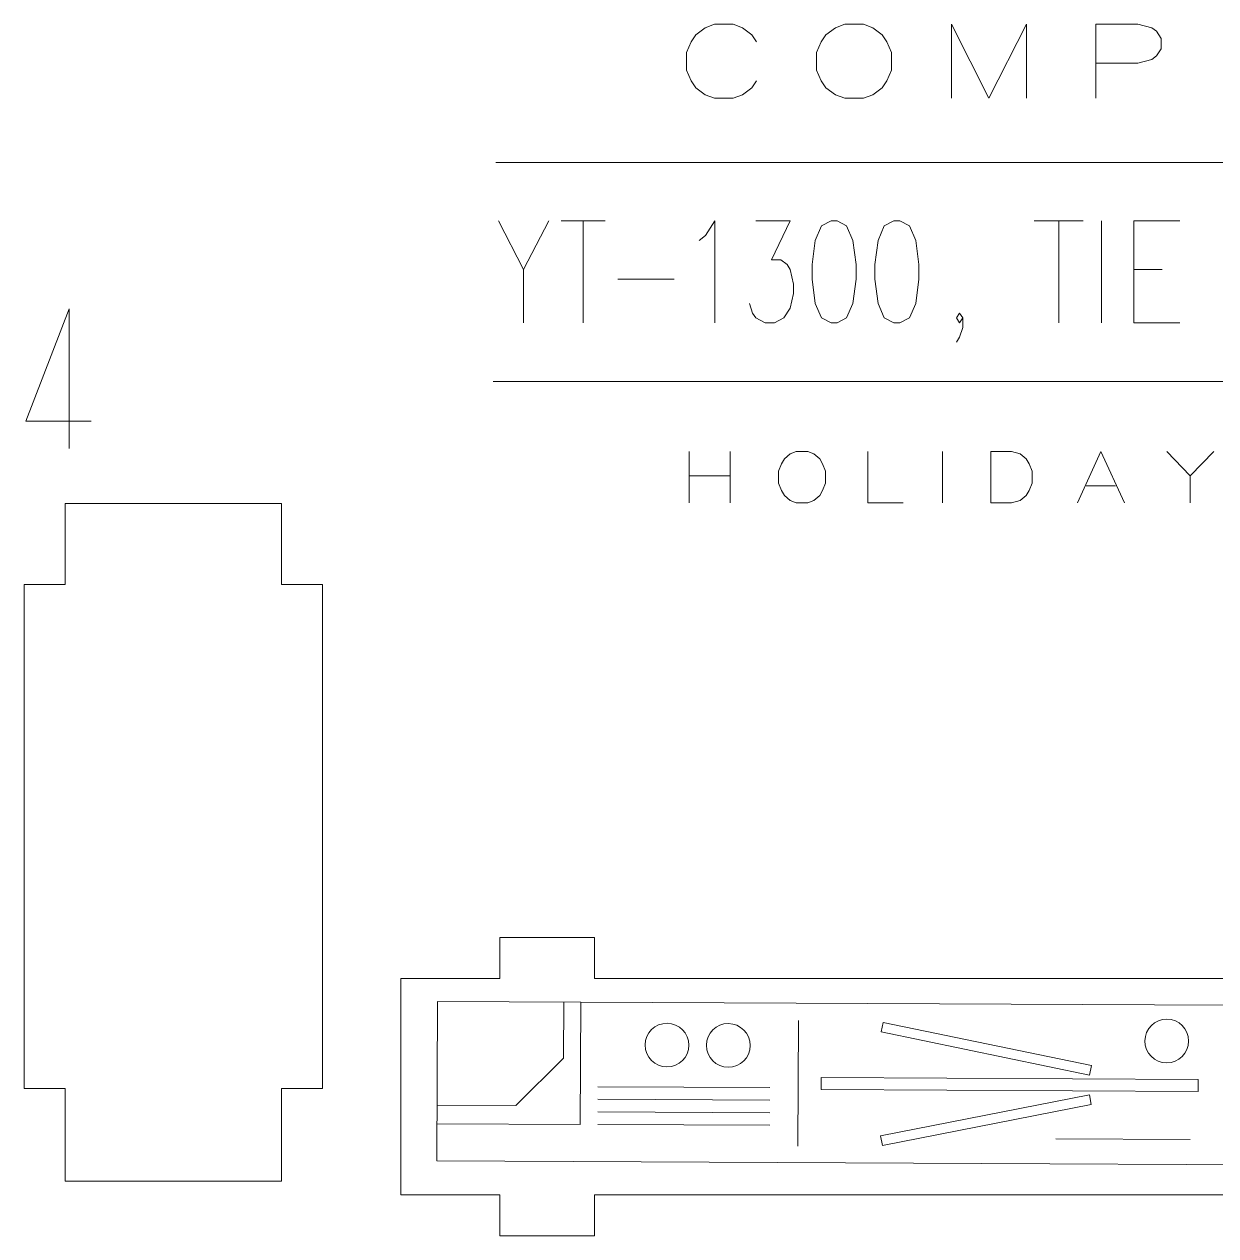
# Model space of a CAD drawing. Header units: inches. Extents: x -7 to 6.8, y -5.2 to 5.1.
# Drawn here: x -6.763 to -2.979, y -5.232 to -1.383 of the extents above; entities that cross this region are included whole.
import ezdxf

# ---------------------------------------------------------------- set-up
doc = ezdxf.new("R2010")
doc.units = ezdxf.units.IN
doc.header["$MEASUREMENT"] = 0
doc.layers.add('Layer 1', color=7, linetype='Continuous')

msp = doc.modelspace()

# ---------------------------------------------------------------- linework, layer by layer
at = {"layer": 'Layer 1', "color": 1, "lineweight": 9}
for points, knots in [([(-4.4373, -1.4392), (-4.4373, -1.4392), (-4.4521, -1.4168), (-4.4521, -1.4168), (-4.4521, -1.4168), (-4.4521, -1.4168), (-4.4819, -1.3945), (-4.4819, -1.3945), (-4.4819, -1.3945), (-4.4819, -1.3945), (-4.5114, -1.3831), (-4.5114, -1.3831), (-4.5114, -1.3831), (-4.5114, -1.3831), (-4.5711, -1.3831), (-4.5711, -1.3831), (-4.5711, -1.3831), (-4.5711, -1.3831), (-4.6006, -1.3945), (-4.6006, -1.3945), (-4.6006, -1.3945), (-4.6006, -1.3945), (-4.6304, -1.4168), (-4.6304, -1.4168), (-4.6304, -1.4168), (-4.6304, -1.4168), (-4.6452, -1.4392), (-4.6452, -1.4392), (-4.6452, -1.4392), (-4.6452, -1.4392), (-4.6603, -1.4728), (-4.6603, -1.4728), (-4.6603, -1.4728), (-4.6603, -1.4728), (-4.6603, -1.5289), (-4.6603, -1.5289), (-4.6603, -1.5289), (-4.6603, -1.5289), (-4.6452, -1.5625), (-4.6452, -1.5625), (-4.6452, -1.5625), (-4.6452, -1.5625), (-4.6304, -1.5848), (-4.6304, -1.5848), (-4.6304, -1.5848), (-4.6304, -1.5848), (-4.6006, -1.6072), (-4.6006, -1.6072), (-4.6006, -1.6072), (-4.6006, -1.6072), (-4.5711, -1.6184), (-4.5711, -1.6184), (-4.5711, -1.6184), (-4.5711, -1.6184), (-4.5114, -1.6184), (-4.5114, -1.6184), (-4.5114, -1.6184), (-4.5114, -1.6184), (-4.4819, -1.6072), (-4.4819, -1.6072), (-4.4819, -1.6072), (-4.4819, -1.6072), (-4.4521, -1.5848), (-4.4521, -1.5848), (-4.4521, -1.5848), (-4.4521, -1.5848), (-4.4373, -1.5625), (-4.4373, -1.5625)], [0, 0, 0, 0, 0.055556, 0.055556, 0.055556, 0.055556, 0.111111, 0.111111, 0.111111, 0.111111, 0.166667, 0.166667, 0.166667, 0.166667, 0.222222, 0.222222, 0.222222, 0.222222, 0.277778, 0.277778, 0.277778, 0.277778, 0.333333, 0.333333, 0.333333, 0.333333, 0.388889, 0.388889, 0.388889, 0.388889, 0.444444, 0.444444, 0.444444, 0.444444, 0.5, 0.5, 0.5, 0.5, 0.555556, 0.555556, 0.555556, 0.555556, 0.611111, 0.611111, 0.611111, 0.611111, 0.666667, 0.666667, 0.666667, 0.666667, 0.722222, 0.722222, 0.722222, 0.722222, 0.777778, 0.777778, 0.777778, 0.777778, 0.833333, 0.833333, 0.833333, 0.833333, 0.888889, 0.888889, 0.888889, 0.888889, 1, 1, 1, 1]), ([(-4.1576, -1.3831), (-4.1576, -1.3831), (-4.1872, -1.3945), (-4.1872, -1.3945), (-4.1872, -1.3945), (-4.1872, -1.3945), (-4.217, -1.4168), (-4.217, -1.4168), (-4.217, -1.4168), (-4.217, -1.4168), (-4.2318, -1.4392), (-4.2318, -1.4392), (-4.2318, -1.4392), (-4.2318, -1.4392), (-4.2468, -1.4728), (-4.2468, -1.4728), (-4.2468, -1.4728), (-4.2468, -1.4728), (-4.2468, -1.5289), (-4.2468, -1.5289), (-4.2468, -1.5289), (-4.2468, -1.5289), (-4.2318, -1.5625), (-4.2318, -1.5625), (-4.2318, -1.5625), (-4.2318, -1.5625), (-4.217, -1.5848), (-4.217, -1.5848), (-4.217, -1.5848), (-4.217, -1.5848), (-4.1872, -1.6072), (-4.1872, -1.6072), (-4.1872, -1.6072), (-4.1872, -1.6072), (-4.1576, -1.6184), (-4.1576, -1.6184), (-4.1576, -1.6184), (-4.1576, -1.6184), (-4.098, -1.6184), (-4.098, -1.6184), (-4.098, -1.6184), (-4.098, -1.6184), (-4.0684, -1.6072), (-4.0684, -1.6072), (-4.0684, -1.6072), (-4.0684, -1.6072), (-4.0386, -1.5848), (-4.0386, -1.5848), (-4.0386, -1.5848), (-4.0386, -1.5848), (-4.0239, -1.5625), (-4.0239, -1.5625), (-4.0239, -1.5625), (-4.0239, -1.5625), (-4.0088, -1.5289), (-4.0088, -1.5289), (-4.0088, -1.5289), (-4.0088, -1.5289), (-4.0088, -1.4728), (-4.0088, -1.4728), (-4.0088, -1.4728), (-4.0088, -1.4728), (-4.0239, -1.4392), (-4.0239, -1.4392), (-4.0239, -1.4392), (-4.0239, -1.4392), (-4.0386, -1.4168), (-4.0386, -1.4168), (-4.0386, -1.4168), (-4.0386, -1.4168), (-4.0684, -1.3945), (-4.0684, -1.3945), (-4.0684, -1.3945), (-4.0684, -1.3945), (-4.098, -1.3831), (-4.098, -1.3831), (-4.098, -1.3831), (-4.098, -1.3831), (-4.1576, -1.3831), (-4.1576, -1.3831)], [0, 0, 0, 0, 0.047619, 0.047619, 0.047619, 0.047619, 0.095238, 0.095238, 0.095238, 0.095238, 0.142857, 0.142857, 0.142857, 0.142857, 0.190476, 0.190476, 0.190476, 0.190476, 0.238095, 0.238095, 0.238095, 0.238095, 0.285714, 0.285714, 0.285714, 0.285714, 0.333333, 0.333333, 0.333333, 0.333333, 0.380952, 0.380952, 0.380952, 0.380952, 0.428571, 0.428571, 0.428571, 0.428571, 0.47619, 0.47619, 0.47619, 0.47619, 0.52381, 0.52381, 0.52381, 0.52381, 0.571429, 0.571429, 0.571429, 0.571429, 0.619048, 0.619048, 0.619048, 0.619048, 0.666667, 0.666667, 0.666667, 0.666667, 0.714286, 0.714286, 0.714286, 0.714286, 0.761905, 0.761905, 0.761905, 0.761905, 0.809524, 0.809524, 0.809524, 0.809524, 0.857143, 0.857143, 0.857143, 0.857143, 0.904762, 0.904762, 0.904762, 0.904762, 1, 1, 1, 1]), ([(-3.8183, -1.6184), (-3.8183, -1.6184), (-3.8183, -1.3831), (-3.8183, -1.3831), (-3.8183, -1.3831), (-3.8183, -1.3831), (-3.6996, -1.6184), (-3.6996, -1.6184), (-3.6996, -1.6184), (-3.6996, -1.6184), (-3.5806, -1.3831), (-3.5806, -1.3831), (-3.5806, -1.3831), (-3.5806, -1.3831), (-3.5806, -1.6184), (-3.5806, -1.6184)], [0, 0, 0, 0, 0.2, 0.2, 0.2, 0.2, 0.4, 0.4, 0.4, 0.4, 0.6, 0.6, 0.6, 0.6, 1, 1, 1, 1]), ([(-3.3602, -1.6184), (-3.3602, -1.6184), (-3.3602, -1.3831), (-3.3602, -1.3831), (-3.3602, -1.3831), (-3.3602, -1.3831), (-3.2265, -1.3831), (-3.2265, -1.3831), (-3.2265, -1.3831), (-3.2265, -1.3831), (-3.1819, -1.3945), (-3.1819, -1.3945), (-3.1819, -1.3945), (-3.1819, -1.3945), (-3.1671, -1.4056), (-3.1671, -1.4056), (-3.1671, -1.4056), (-3.1671, -1.4056), (-3.1523, -1.4281), (-3.1523, -1.4281), (-3.1523, -1.4281), (-3.1523, -1.4281), (-3.1523, -1.4617), (-3.1523, -1.4617), (-3.1523, -1.4617), (-3.1523, -1.4617), (-3.1671, -1.484), (-3.1671, -1.484), (-3.1671, -1.484), (-3.1671, -1.484), (-3.1819, -1.4953), (-3.1819, -1.4953), (-3.1819, -1.4953), (-3.1819, -1.4953), (-3.2265, -1.5064), (-3.2265, -1.5064), (-3.2265, -1.5064), (-3.2265, -1.5064), (-3.3602, -1.5064), (-3.3602, -1.5064)], [0, 0, 0, 0, 0.090909, 0.090909, 0.090909, 0.090909, 0.181818, 0.181818, 0.181818, 0.181818, 0.272727, 0.272727, 0.272727, 0.272727, 0.363636, 0.363636, 0.363636, 0.363636, 0.454545, 0.454545, 0.454545, 0.454545, 0.545455, 0.545455, 0.545455, 0.545455, 0.636364, 0.636364, 0.636364, 0.636364, 0.727273, 0.727273, 0.727273, 0.727273, 0.818182, 0.818182, 0.818182, 0.818182, 1, 1, 1, 1]), ([(-6.6199, -2.2868), (-6.6199, -2.2868), (-6.7577, -2.644), (-6.7577, -2.644), (-6.7577, -2.644), (-6.7577, -2.644), (-6.5508, -2.644), (-6.5508, -2.644)], [0, 0, 0, 0, 0.333333, 0.333333, 0.333333, 0.333333, 1, 1, 1, 1]), ([(-4.3117, -2.7401), (-4.3117, -2.7401), (-4.3304, -2.7479), (-4.3304, -2.7479), (-4.3304, -2.7479), (-4.3304, -2.7479), (-4.349, -2.7635), (-4.349, -2.7635), (-4.349, -2.7635), (-4.349, -2.7635), (-4.3584, -2.7791), (-4.3584, -2.7791), (-4.3584, -2.7791), (-4.3584, -2.7791), (-4.3677, -2.8024), (-4.3677, -2.8024), (-4.3677, -2.8024), (-4.3677, -2.8024), (-4.3677, -2.8414), (-4.3677, -2.8414), (-4.3677, -2.8414), (-4.3677, -2.8414), (-4.3584, -2.8647), (-4.3584, -2.8647), (-4.3584, -2.8647), (-4.3584, -2.8647), (-4.349, -2.8803), (-4.349, -2.8803), (-4.349, -2.8803), (-4.349, -2.8803), (-4.3304, -2.8959), (-4.3304, -2.8959), (-4.3304, -2.8959), (-4.3304, -2.8959), (-4.3117, -2.9037), (-4.3117, -2.9037), (-4.3117, -2.9037), (-4.3117, -2.9037), (-4.2743, -2.9037), (-4.2743, -2.9037), (-4.2743, -2.9037), (-4.2743, -2.9037), (-4.2556, -2.8959), (-4.2556, -2.8959), (-4.2556, -2.8959), (-4.2556, -2.8959), (-4.2369, -2.8803), (-4.2369, -2.8803), (-4.2369, -2.8803), (-4.2369, -2.8803), (-4.2276, -2.8647), (-4.2276, -2.8647), (-4.2276, -2.8647), (-4.2276, -2.8647), (-4.2183, -2.8414), (-4.2183, -2.8414), (-4.2183, -2.8414), (-4.2183, -2.8414), (-4.2183, -2.8024), (-4.2183, -2.8024), (-4.2183, -2.8024), (-4.2183, -2.8024), (-4.2276, -2.7791), (-4.2276, -2.7791), (-4.2276, -2.7791), (-4.2276, -2.7791), (-4.2369, -2.7635), (-4.2369, -2.7635), (-4.2369, -2.7635), (-4.2369, -2.7635), (-4.2556, -2.7479), (-4.2556, -2.7479), (-4.2556, -2.7479), (-4.2556, -2.7479), (-4.2743, -2.7401), (-4.2743, -2.7401), (-4.2743, -2.7401), (-4.2743, -2.7401), (-4.3117, -2.7401), (-4.3117, -2.7401)], [0, 0, 0, 0, 0.047619, 0.047619, 0.047619, 0.047619, 0.095238, 0.095238, 0.095238, 0.095238, 0.142857, 0.142857, 0.142857, 0.142857, 0.190476, 0.190476, 0.190476, 0.190476, 0.238095, 0.238095, 0.238095, 0.238095, 0.285714, 0.285714, 0.285714, 0.285714, 0.333333, 0.333333, 0.333333, 0.333333, 0.380952, 0.380952, 0.380952, 0.380952, 0.428571, 0.428571, 0.428571, 0.428571, 0.47619, 0.47619, 0.47619, 0.47619, 0.52381, 0.52381, 0.52381, 0.52381, 0.571429, 0.571429, 0.571429, 0.571429, 0.619048, 0.619048, 0.619048, 0.619048, 0.666667, 0.666667, 0.666667, 0.666667, 0.714286, 0.714286, 0.714286, 0.714286, 0.761905, 0.761905, 0.761905, 0.761905, 0.809524, 0.809524, 0.809524, 0.809524, 0.857143, 0.857143, 0.857143, 0.857143, 0.904762, 0.904762, 0.904762, 0.904762, 1, 1, 1, 1]), ([(-4.0838, -2.7401), (-4.0838, -2.7401), (-4.0838, -2.9037), (-4.0838, -2.9037), (-4.0838, -2.9037), (-4.0838, -2.9037), (-3.9717, -2.9037), (-3.9717, -2.9037)], [0, 0, 0, 0, 0.333333, 0.333333, 0.333333, 0.333333, 1, 1, 1, 1]), ([(-3.6933, -2.9037), (-3.6933, -2.9037), (-3.6933, -2.7401), (-3.6933, -2.7401), (-3.6933, -2.7401), (-3.6933, -2.7401), (-3.6279, -2.7401), (-3.6279, -2.7401), (-3.6279, -2.7401), (-3.6279, -2.7401), (-3.5999, -2.7479), (-3.5999, -2.7479), (-3.5999, -2.7479), (-3.5999, -2.7479), (-3.5812, -2.7635), (-3.5812, -2.7635), (-3.5812, -2.7635), (-3.5812, -2.7635), (-3.5719, -2.7791), (-3.5719, -2.7791), (-3.5719, -2.7791), (-3.5719, -2.7791), (-3.5625, -2.8024), (-3.5625, -2.8024), (-3.5625, -2.8024), (-3.5625, -2.8024), (-3.5625, -2.8414), (-3.5625, -2.8414), (-3.5625, -2.8414), (-3.5625, -2.8414), (-3.5719, -2.8647), (-3.5719, -2.8647), (-3.5719, -2.8647), (-3.5719, -2.8647), (-3.5812, -2.8803), (-3.5812, -2.8803), (-3.5812, -2.8803), (-3.5812, -2.8803), (-3.5999, -2.8959), (-3.5999, -2.8959), (-3.5999, -2.8959), (-3.5999, -2.8959), (-3.6279, -2.9037), (-3.6279, -2.9037), (-3.6279, -2.9037), (-3.6279, -2.9037), (-3.6933, -2.9037), (-3.6933, -2.9037)], [0, 0, 0, 0, 0.076923, 0.076923, 0.076923, 0.076923, 0.153846, 0.153846, 0.153846, 0.153846, 0.230769, 0.230769, 0.230769, 0.230769, 0.307692, 0.307692, 0.307692, 0.307692, 0.384615, 0.384615, 0.384615, 0.384615, 0.461538, 0.461538, 0.461538, 0.461538, 0.538462, 0.538462, 0.538462, 0.538462, 0.615385, 0.615385, 0.615385, 0.615385, 0.692308, 0.692308, 0.692308, 0.692308, 0.769231, 0.769231, 0.769231, 0.769231, 0.846154, 0.846154, 0.846154, 0.846154, 1, 1, 1, 1]), ([(-3.4187, -2.9037), (-3.4187, -2.9037), (-3.3439, -2.7401), (-3.3439, -2.7401), (-3.3439, -2.7401), (-3.3439, -2.7401), (-3.2692, -2.9037), (-3.2692, -2.9037)], [0, 0, 0, 0, 0.333333, 0.333333, 0.333333, 0.333333, 1, 1, 1, 1]), ([(-3.1347, -2.7401), (-3.1347, -2.7401), (-3.06, -2.818), (-3.06, -2.818), (-3.06, -2.818), (-3.06, -2.818), (-2.9852, -2.7401), (-2.9852, -2.7401)], [0, 0, 0, 0, 0.333333, 0.333333, 0.333333, 0.333333, 1, 1, 1, 1]), ([(-5.4501, -4.4871), (-5.4501, -4.4871), (-1.1238, -4.5079), (-1.1238, -4.5079), (-1.1238, -4.5079), (-1.1238, -4.5079), (-1.1262, -5.0148), (-1.1262, -5.0148), (-1.1262, -5.0148), (-1.1262, -5.0148), (-5.4526, -4.994), (-5.4526, -4.994), (-5.4526, -4.994), (-5.4526, -4.994), (-5.4501, -4.4871), (-5.4501, -4.4871)], [0, 0, 0, 0, 0.2, 0.2, 0.2, 0.2, 0.4, 0.4, 0.4, 0.4, 0.6, 0.6, 0.6, 0.6, 1, 1, 1, 1]), ([(-5.452, -4.8759), (-5.452, -4.8759), (-4.9972, -4.8781), (-4.9972, -4.8781), (-4.9972, -4.8781), (-4.9972, -4.8781), (-4.9953, -4.4892), (-4.9953, -4.4892)], [0, 0, 0, 0, 0.333333, 0.333333, 0.333333, 0.333333, 1, 1, 1, 1]), ([(-3.3738, -4.6905), (-3.3738, -4.6905), (-4.0355, -4.5538), (-4.0355, -4.5538), (-4.0355, -4.5538), (-4.0355, -4.5538), (-4.0418, -4.5843), (-4.0418, -4.5843), (-4.0418, -4.5843), (-4.0418, -4.5843), (-3.3801, -4.721), (-3.3801, -4.721), (-3.3801, -4.721), (-3.3801, -4.721), (-3.3738, -4.6905), (-3.3738, -4.6905)], [0, 0, 0, 0, 0.2, 0.2, 0.2, 0.2, 0.4, 0.4, 0.4, 0.4, 0.6, 0.6, 0.6, 0.6, 1, 1, 1, 1]), ([(-3.0346, -4.7348), (-3.0346, -4.7348), (-4.2326, -4.729), (-4.2326, -4.729), (-4.2326, -4.729), (-4.2326, -4.729), (-4.2327, -4.7672), (-4.2327, -4.7672), (-4.2327, -4.7672), (-4.2327, -4.7672), (-3.0348, -4.773), (-3.0348, -4.773), (-3.0348, -4.773), (-3.0348, -4.773), (-3.0346, -4.7348), (-3.0346, -4.7348)], [0, 0, 0, 0, 0.2, 0.2, 0.2, 0.2, 0.4, 0.4, 0.4, 0.4, 0.6, 0.6, 0.6, 0.6, 1, 1, 1, 1]), ([(-3.3744, -4.8146), (-3.3744, -4.8146), (-4.0374, -4.945), (-4.0374, -4.945), (-4.0374, -4.945), (-4.0374, -4.945), (-4.0434, -4.9145), (-4.0434, -4.9145), (-4.0434, -4.9145), (-4.0434, -4.9145), (-3.3804, -4.7841), (-3.3804, -4.7841), (-3.3804, -4.7841), (-3.3804, -4.7841), (-3.3744, -4.8146), (-3.3744, -4.8146)], [0, 0, 0, 0, 0.2, 0.2, 0.2, 0.2, 0.4, 0.4, 0.4, 0.4, 0.6, 0.6, 0.6, 0.6, 1, 1, 1, 1])]:
    msp.add_open_spline(points, degree=3, knots=knots, dxfattribs=at)
at = {"layer": 'Layer 1', "color": 5, "lineweight": 9}
for points in [[(-5.2656, -1.8223), (-5.2656, -1.8223), (0.9647, -1.8223), (0.9647, -1.8223)], [(-5.0577, -2.0081), (-5.0577, -2.0081), (-4.9182, -2.0081), (-4.9182, -2.0081)], [(-4.988, -2.0081), (-4.988, -2.0081), (-4.988, -2.3314), (-4.988, -2.3314)], [(-3.5563, -2.0081), (-3.5563, -2.0081), (-3.3998, -2.0081), (-3.3998, -2.0081)], [(-3.478, -2.0081), (-3.478, -2.0081), (-3.478, -2.3316), (-3.478, -2.3316)], [(-3.3416, -2.3316), (-3.3416, -2.3316), (-3.3416, -2.0081), (-3.3416, -2.0081)], [(-5.1772, -2.1622), (-5.1772, -2.1622), (-5.1772, -2.3314), (-5.1772, -2.3314)], [(-4.8784, -2.1928), (-4.8784, -2.1928), (-4.6991, -2.1928), (-4.6991, -2.1928)], [(-3.2388, -2.1622), (-3.2388, -2.1622), (-3.1493, -2.1622), (-3.1493, -2.1622)], [(-3.2388, -2.3316), (-3.2388, -2.3316), (-3.0934, -2.3316), (-3.0934, -2.3316)], [(-5.2737, -2.5184), (-5.2737, -2.5184), (0.9434, -2.5184), (0.9434, -2.5184)], [(-4.3046, -4.5481), (-4.3046, -4.5481), (-4.3065, -4.9474), (-4.3065, -4.9474)], [(-4.3949, -4.7608), (-4.3949, -4.7608), (-4.941, -4.7582), (-4.941, -4.7582)], [(-4.3951, -4.8008), (-4.3951, -4.8008), (-4.9412, -4.7982), (-4.9412, -4.7982)], [(-4.3953, -4.8408), (-4.3953, -4.8408), (-4.9414, -4.8382), (-4.9414, -4.8382)], [(-4.3955, -4.8808), (-4.3955, -4.8808), (-4.9416, -4.8782), (-4.9416, -4.8782)], [(-3.0599, -4.9256), (-3.0599, -4.9256), (-3.4869, -4.9236), (-3.4869, -4.9236)]]:
    msp.add_open_spline(points, degree=3, dxfattribs=at)
for points, knots in [([(-5.257, -2.0081), (-5.257, -2.0081), (-5.1772, -2.1622), (-5.1772, -2.1622), (-5.1772, -2.1622), (-5.1772, -2.1622), (-5.0975, -2.0081), (-5.0975, -2.0081)], [0, 0, 0, 0, 0.333333, 0.333333, 0.333333, 0.333333, 1, 1, 1, 1]), ([(-4.6193, -2.0699), (-4.6193, -2.0699), (-4.5995, -2.0543), (-4.5995, -2.0543), (-4.5995, -2.0543), (-4.5995, -2.0543), (-4.5696, -2.0081), (-4.5696, -2.0081), (-4.5696, -2.0081), (-4.5696, -2.0081), (-4.5696, -2.3314), (-4.5696, -2.3314)], [0, 0, 0, 0, 0.25, 0.25, 0.25, 0.25, 0.5, 0.5, 0.5, 0.5, 1, 1, 1, 1]), ([(-4.44, -2.0081), (-4.44, -2.0081), (-4.3306, -2.0081), (-4.3306, -2.0081), (-4.3306, -2.0081), (-4.3306, -2.0081), (-4.3903, -2.1314), (-4.3903, -2.1314), (-4.3903, -2.1314), (-4.3903, -2.1314), (-4.3605, -2.1314), (-4.3605, -2.1314), (-4.3605, -2.1314), (-4.3605, -2.1314), (-4.3405, -2.1467), (-4.3405, -2.1467), (-4.3405, -2.1467), (-4.3405, -2.1467), (-4.3306, -2.1622), (-4.3306, -2.1622), (-4.3306, -2.1622), (-4.3306, -2.1622), (-4.3205, -2.2084), (-4.3205, -2.2084), (-4.3205, -2.2084), (-4.3205, -2.2084), (-4.3205, -2.239), (-4.3205, -2.239), (-4.3205, -2.239), (-4.3205, -2.239), (-4.3306, -2.2852), (-4.3306, -2.2852), (-4.3306, -2.2852), (-4.3306, -2.2852), (-4.3504, -2.3161), (-4.3504, -2.3161), (-4.3504, -2.3161), (-4.3504, -2.3161), (-4.3803, -2.3314), (-4.3803, -2.3314), (-4.3803, -2.3314), (-4.3803, -2.3314), (-4.4101, -2.3314), (-4.4101, -2.3314), (-4.4101, -2.3314), (-4.4101, -2.3314), (-4.44, -2.3161), (-4.44, -2.3161), (-4.44, -2.3161), (-4.44, -2.3161), (-4.4501, -2.3008), (-4.4501, -2.3008), (-4.4501, -2.3008), (-4.4501, -2.3008), (-4.46, -2.2699), (-4.46, -2.2699)], [0, 0, 0, 0, 0.066667, 0.066667, 0.066667, 0.066667, 0.133333, 0.133333, 0.133333, 0.133333, 0.2, 0.2, 0.2, 0.2, 0.266667, 0.266667, 0.266667, 0.266667, 0.333333, 0.333333, 0.333333, 0.333333, 0.4, 0.4, 0.4, 0.4, 0.466667, 0.466667, 0.466667, 0.466667, 0.533333, 0.533333, 0.533333, 0.533333, 0.6, 0.6, 0.6, 0.6, 0.666667, 0.666667, 0.666667, 0.666667, 0.733333, 0.733333, 0.733333, 0.733333, 0.8, 0.8, 0.8, 0.8, 0.866667, 0.866667, 0.866667, 0.866667, 1, 1, 1, 1]), ([(-4.201, -2.0081), (-4.201, -2.0081), (-4.2308, -2.0237), (-4.2308, -2.0237), (-4.2308, -2.0237), (-4.2308, -2.0237), (-4.2508, -2.0699), (-4.2508, -2.0699), (-4.2508, -2.0699), (-4.2508, -2.0699), (-4.2607, -2.1467), (-4.2607, -2.1467), (-4.2607, -2.1467), (-4.2607, -2.1467), (-4.2607, -2.1928), (-4.2607, -2.1928), (-4.2607, -2.1928), (-4.2607, -2.1928), (-4.2508, -2.2699), (-4.2508, -2.2699), (-4.2508, -2.2699), (-4.2508, -2.2699), (-4.2308, -2.3161), (-4.2308, -2.3161), (-4.2308, -2.3161), (-4.2308, -2.3161), (-4.201, -2.3314), (-4.201, -2.3314), (-4.201, -2.3314), (-4.201, -2.3314), (-4.1812, -2.3314), (-4.1812, -2.3314), (-4.1812, -2.3314), (-4.1812, -2.3314), (-4.1513, -2.3161), (-4.1513, -2.3161), (-4.1513, -2.3161), (-4.1513, -2.3161), (-4.1313, -2.2699), (-4.1313, -2.2699), (-4.1313, -2.2699), (-4.1313, -2.2699), (-4.1214, -2.1928), (-4.1214, -2.1928), (-4.1214, -2.1928), (-4.1214, -2.1928), (-4.1214, -2.1467), (-4.1214, -2.1467), (-4.1214, -2.1467), (-4.1214, -2.1467), (-4.1313, -2.0699), (-4.1313, -2.0699), (-4.1313, -2.0699), (-4.1313, -2.0699), (-4.1513, -2.0237), (-4.1513, -2.0237), (-4.1513, -2.0237), (-4.1513, -2.0237), (-4.1812, -2.0081), (-4.1812, -2.0081), (-4.1812, -2.0081), (-4.1812, -2.0081), (-4.201, -2.0081), (-4.201, -2.0081)], [0, 0, 0, 0, 0.058824, 0.058824, 0.058824, 0.058824, 0.117647, 0.117647, 0.117647, 0.117647, 0.176471, 0.176471, 0.176471, 0.176471, 0.235294, 0.235294, 0.235294, 0.235294, 0.294118, 0.294118, 0.294118, 0.294118, 0.352941, 0.352941, 0.352941, 0.352941, 0.411765, 0.411765, 0.411765, 0.411765, 0.470588, 0.470588, 0.470588, 0.470588, 0.529412, 0.529412, 0.529412, 0.529412, 0.588235, 0.588235, 0.588235, 0.588235, 0.647059, 0.647059, 0.647059, 0.647059, 0.705882, 0.705882, 0.705882, 0.705882, 0.764706, 0.764706, 0.764706, 0.764706, 0.823529, 0.823529, 0.823529, 0.823529, 0.882353, 0.882353, 0.882353, 0.882353, 1, 1, 1, 1]), ([(-4.0019, -2.0081), (-4.0019, -2.0081), (-4.0317, -2.0237), (-4.0317, -2.0237), (-4.0317, -2.0237), (-4.0317, -2.0237), (-4.0515, -2.0699), (-4.0515, -2.0699), (-4.0515, -2.0699), (-4.0515, -2.0699), (-4.0616, -2.1467), (-4.0616, -2.1467), (-4.0616, -2.1467), (-4.0616, -2.1467), (-4.0616, -2.1928), (-4.0616, -2.1928), (-4.0616, -2.1928), (-4.0616, -2.1928), (-4.0515, -2.2699), (-4.0515, -2.2699), (-4.0515, -2.2699), (-4.0515, -2.2699), (-4.0317, -2.3161), (-4.0317, -2.3161), (-4.0317, -2.3161), (-4.0317, -2.3161), (-4.0019, -2.3314), (-4.0019, -2.3314), (-4.0019, -2.3314), (-4.0019, -2.3314), (-3.9819, -2.3314), (-3.9819, -2.3314), (-3.9819, -2.3314), (-3.9819, -2.3314), (-3.952, -2.3161), (-3.952, -2.3161), (-3.952, -2.3161), (-3.952, -2.3161), (-3.932, -2.2699), (-3.932, -2.2699), (-3.932, -2.2699), (-3.932, -2.2699), (-3.9221, -2.1928), (-3.9221, -2.1928), (-3.9221, -2.1928), (-3.9221, -2.1928), (-3.9221, -2.1467), (-3.9221, -2.1467), (-3.9221, -2.1467), (-3.9221, -2.1467), (-3.932, -2.0699), (-3.932, -2.0699), (-3.932, -2.0699), (-3.932, -2.0699), (-3.952, -2.0237), (-3.952, -2.0237), (-3.952, -2.0237), (-3.952, -2.0237), (-3.9819, -2.0081), (-3.9819, -2.0081), (-3.9819, -2.0081), (-3.9819, -2.0081), (-4.0019, -2.0081), (-4.0019, -2.0081)], [0, 0, 0, 0, 0.058824, 0.058824, 0.058824, 0.058824, 0.117647, 0.117647, 0.117647, 0.117647, 0.176471, 0.176471, 0.176471, 0.176471, 0.235294, 0.235294, 0.235294, 0.235294, 0.294118, 0.294118, 0.294118, 0.294118, 0.352941, 0.352941, 0.352941, 0.352941, 0.411765, 0.411765, 0.411765, 0.411765, 0.470588, 0.470588, 0.470588, 0.470588, 0.529412, 0.529412, 0.529412, 0.529412, 0.588235, 0.588235, 0.588235, 0.588235, 0.647059, 0.647059, 0.647059, 0.647059, 0.705882, 0.705882, 0.705882, 0.705882, 0.764706, 0.764706, 0.764706, 0.764706, 0.823529, 0.823529, 0.823529, 0.823529, 0.882353, 0.882353, 0.882353, 0.882353, 1, 1, 1, 1]), ([(-3.2388, -2.3316), (-3.2388, -2.3316), (-3.2388, -2.0081), (-3.2388, -2.0081), (-3.2388, -2.0081), (-3.2388, -2.0081), (-3.0934, -2.0081), (-3.0934, -2.0081)], [0, 0, 0, 0, 0.333333, 0.333333, 0.333333, 0.333333, 1, 1, 1, 1]), ([(-3.7826, -2.3161), (-3.7826, -2.3161), (-3.7927, -2.3314), (-3.7927, -2.3314), (-3.7927, -2.3314), (-3.7927, -2.3314), (-3.8026, -2.3161), (-3.8026, -2.3161), (-3.8026, -2.3161), (-3.8026, -2.3161), (-3.7927, -2.3008), (-3.7927, -2.3008), (-3.7927, -2.3008), (-3.7927, -2.3008), (-3.7826, -2.3161), (-3.7826, -2.3161), (-3.7826, -2.3161), (-3.7826, -2.3161), (-3.7826, -2.347), (-3.7826, -2.347), (-3.7826, -2.347), (-3.7826, -2.347), (-3.7927, -2.3776), (-3.7927, -2.3776), (-3.7927, -2.3776), (-3.7927, -2.3776), (-3.8026, -2.3932), (-3.8026, -2.3932)], [0, 0, 0, 0, 0.125, 0.125, 0.125, 0.125, 0.25, 0.25, 0.25, 0.25, 0.375, 0.375, 0.375, 0.375, 0.5, 0.5, 0.5, 0.5, 0.625, 0.625, 0.625, 0.625, 0.75, 0.75, 0.75, 0.75, 1, 1, 1, 1]), ([(-5.4517, -4.8169), (-5.4517, -4.8169), (-5.2017, -4.8181), (-5.2017, -4.8181), (-5.2017, -4.8181), (-5.2017, -4.8181), (-5.05, -4.6678), (-5.05, -4.6678), (-5.05, -4.6678), (-5.05, -4.6678), (-5.0491, -4.489), (-5.0491, -4.489)], [0, 0, 0, 0, 0.25, 0.25, 0.25, 0.25, 0.5, 0.5, 0.5, 0.5, 1, 1, 1, 1]), ([(-4.7213, -4.5565), (-4.683, -4.5567), (-4.652, -4.588), (-4.6522, -4.6263), (-4.6522, -4.6263), (-4.6524, -4.6647), (-4.6836, -4.6956), (-4.722, -4.6954), (-4.722, -4.6954), (-4.7603, -4.6952), (-4.7913, -4.664), (-4.7911, -4.6256), (-4.7911, -4.6256), (-4.7909, -4.5873), (-4.7597, -4.5564), (-4.7213, -4.5565)], [0, 0, 0, 0, 0.2, 0.2, 0.2, 0.2, 0.4, 0.4, 0.4, 0.4, 0.6, 0.6, 0.6, 0.6, 1, 1, 1, 1]), ([(-4.5269, -4.5575), (-4.4885, -4.5577), (-4.4576, -4.5889), (-4.4578, -4.6272), (-4.4578, -4.6272), (-4.4579, -4.6656), (-4.4892, -4.6965), (-4.5275, -4.6964), (-4.5275, -4.6964), (-4.5659, -4.6962), (-4.5968, -4.6649), (-4.5966, -4.6266), (-4.5966, -4.6266), (-4.5965, -4.5882), (-4.5652, -4.5573), (-4.5269, -4.5575)], [0, 0, 0, 0, 0.2, 0.2, 0.2, 0.2, 0.4, 0.4, 0.4, 0.4, 0.6, 0.6, 0.6, 0.6, 1, 1, 1, 1]), ([(-3.1344, -4.5433), (-3.0961, -4.5435), (-3.0651, -4.5748), (-3.0653, -4.6131), (-3.0653, -4.6131), (-3.0655, -4.6515), (-3.0967, -4.6824), (-3.1351, -4.6822), (-3.1351, -4.6822), (-3.1734, -4.682), (-3.2044, -4.6508), (-3.2042, -4.6124), (-3.2042, -4.6124), (-3.204, -4.5741), (-3.1728, -4.5431), (-3.1344, -4.5433)], [0, 0, 0, 0, 0.2, 0.2, 0.2, 0.2, 0.4, 0.4, 0.4, 0.4, 0.6, 0.6, 0.6, 0.6, 1, 1, 1, 1])]:
    msp.add_open_spline(points, degree=3, knots=knots, dxfattribs=at)
at = {"layer": 'Layer 1', "color": 1, "lineweight": 9}
for points in [[(-6.6199, -2.2868), (-6.6199, -2.2868), (-6.6199, -2.7313), (-6.6199, -2.7313)], [(-4.6517, -2.9037), (-4.6517, -2.9037), (-4.6517, -2.7401), (-4.6517, -2.7401)], [(-4.5209, -2.7401), (-4.5209, -2.7401), (-4.5209, -2.9037), (-4.5209, -2.9037)], [(-3.8465, -2.9037), (-3.8465, -2.9037), (-3.8465, -2.7401), (-3.8465, -2.7401)], [(-4.6517, -2.818), (-4.6517, -2.818), (-4.5209, -2.818), (-4.5209, -2.818)], [(-3.06, -2.818), (-3.06, -2.818), (-3.06, -2.9037), (-3.06, -2.9037)], [(-3.3906, -2.8492), (-3.3906, -2.8492), (-3.2972, -2.8492), (-3.2972, -2.8492)], [(-6.4387, -2.9053), (-6.4387, -2.9053), (-6.4608, -2.9053), (-6.4608, -2.9053)], [(-6.1113, -2.9053), (-6.1113, -2.9053), (-6.1334, -2.9053), (-6.1334, -2.9053)], [(-6.633, -3.1189), (-6.633, -3.1189), (-6.633, -3.0968), (-6.633, -3.0968)], [(-5.9455, -3.1189), (-5.9455, -3.1189), (-5.9455, -3.0968), (-5.9455, -3.0968)], [(-4.0848, -4.4141), (-4.0848, -4.4141), (-4.0626, -4.4141), (-4.0626, -4.4141)], [(-5.5667, -4.6032), (-5.5667, -4.6032), (-5.5667, -4.581), (-5.5667, -4.581)], [(-6.633, -4.8364), (-6.633, -4.8364), (-6.633, -4.8142), (-6.633, -4.8142)], [(-5.9455, -4.8364), (-5.9455, -4.8364), (-5.9455, -4.8142), (-5.9455, -4.8142)], [(-5.5667, -4.9306), (-5.5667, -4.9306), (-5.5667, -4.9084), (-5.5667, -4.9084)], [(-6.4387, -5.0583), (-6.4387, -5.0583), (-6.4608, -5.0583), (-6.4608, -5.0583)], [(-6.1113, -5.0583), (-6.1113, -5.0583), (-6.1334, -5.0583), (-6.1334, -5.0583)], [(-4.0848, -5.1016), (-4.0848, -5.1016), (-4.0626, -5.1016), (-4.0626, -5.1016)]]:
    msp.add_open_spline(points, degree=3, dxfattribs=at)
at = {"layer": 'Layer 1', "lineweight": 9}
for points, knots in [([(-6.4608, -2.9053), (-6.4608, -2.9053), (-6.633, -2.9053), (-6.633, -2.9053), (-6.633, -2.9053), (-6.633, -2.9053), (-6.633, -3.0968), (-6.633, -3.0968)], [0, 0, 0, 0, 0.333333, 0.333333, 0.333333, 0.333333, 1, 1, 1, 1]), ([(-5.9455, -3.0968), (-5.9455, -3.0968), (-5.9455, -2.9053), (-5.9455, -2.9053), (-5.9455, -2.9053), (-5.9455, -2.9053), (-6.1113, -2.9053), (-6.1113, -2.9053)], [0, 0, 0, 0, 0.333333, 0.333333, 0.333333, 0.333333, 1, 1, 1, 1]), ([(-6.633, -3.1189), (-6.633, -3.1189), (-6.633, -3.163), (-6.633, -3.163), (-6.633, -3.163), (-6.633, -3.163), (-6.763, -3.163), (-6.763, -3.163), (-6.763, -3.163), (-6.763, -3.163), (-6.763, -4.7643), (-6.763, -4.7643), (-6.763, -4.7643), (-6.763, -4.7643), (-6.633, -4.7643), (-6.633, -4.7643), (-6.633, -4.7643), (-6.633, -4.7643), (-6.633, -4.8142), (-6.633, -4.8142)], [0, 0, 0, 0, 0.166667, 0.166667, 0.166667, 0.166667, 0.333333, 0.333333, 0.333333, 0.333333, 0.5, 0.5, 0.5, 0.5, 0.666667, 0.666667, 0.666667, 0.666667, 1, 1, 1, 1]), ([(-5.9455, -4.8142), (-5.9455, -4.8142), (-5.9455, -4.7643), (-5.9455, -4.7643), (-5.9455, -4.7643), (-5.9455, -4.7643), (-5.8155, -4.7643), (-5.8155, -4.7643), (-5.8155, -4.7643), (-5.8155, -4.7643), (-5.8155, -3.163), (-5.8155, -3.163), (-5.8155, -3.163), (-5.8155, -3.163), (-5.9455, -3.163), (-5.9455, -3.163), (-5.9455, -3.163), (-5.9455, -3.163), (-5.9455, -3.1189), (-5.9455, -3.1189)], [0, 0, 0, 0, 0.166667, 0.166667, 0.166667, 0.166667, 0.333333, 0.333333, 0.333333, 0.333333, 0.5, 0.5, 0.5, 0.5, 0.666667, 0.666667, 0.666667, 0.666667, 1, 1, 1, 1]), ([(-4.0848, -4.4141), (-4.0848, -4.4141), (-4.9521, -4.4141), (-4.9521, -4.4141), (-4.9521, -4.4141), (-4.9521, -4.4141), (-4.9521, -4.2841), (-4.9521, -4.2841), (-4.9521, -4.2841), (-4.9521, -4.2841), (-5.2523, -4.2841), (-5.2523, -4.2841), (-5.2523, -4.2841), (-5.2523, -4.2841), (-5.2523, -4.4141), (-5.2523, -4.4141), (-5.2523, -4.4141), (-5.2523, -4.4141), (-5.5667, -4.4141), (-5.5667, -4.4141), (-5.5667, -4.4141), (-5.5667, -4.4141), (-5.5667, -4.581), (-5.5667, -4.581)], [0, 0, 0, 0, 0.142857, 0.142857, 0.142857, 0.142857, 0.285714, 0.285714, 0.285714, 0.285714, 0.428571, 0.428571, 0.428571, 0.428571, 0.571429, 0.571429, 0.571429, 0.571429, 0.714286, 0.714286, 0.714286, 0.714286, 1, 1, 1, 1]), ([(-6.633, -4.8364), (-6.633, -4.8364), (-6.633, -5.0583), (-6.633, -5.0583), (-6.633, -5.0583), (-6.633, -5.0583), (-6.4608, -5.0583), (-6.4608, -5.0583)], [0, 0, 0, 0, 0.333333, 0.333333, 0.333333, 0.333333, 1, 1, 1, 1]), ([(-6.1113, -5.0583), (-6.1113, -5.0583), (-5.9455, -5.0583), (-5.9455, -5.0583), (-5.9455, -5.0583), (-5.9455, -5.0583), (-5.9455, -4.8364), (-5.9455, -4.8364)], [0, 0, 0, 0, 0.333333, 0.333333, 0.333333, 0.333333, 1, 1, 1, 1]), ([(-5.5667, -4.9306), (-5.5667, -4.9306), (-5.5667, -5.1016), (-5.5667, -5.1016), (-5.5667, -5.1016), (-5.5667, -5.1016), (-5.2523, -5.1016), (-5.2523, -5.1016), (-5.2523, -5.1016), (-5.2523, -5.1016), (-5.2523, -5.2316), (-5.2523, -5.2316), (-5.2523, -5.2316), (-5.2523, -5.2316), (-4.9521, -5.2316), (-4.9521, -5.2316), (-4.9521, -5.2316), (-4.9521, -5.2316), (-4.9521, -5.1016), (-4.9521, -5.1016), (-4.9521, -5.1016), (-4.9521, -5.1016), (-4.0848, -5.1016), (-4.0848, -5.1016)], [0, 0, 0, 0, 0.142857, 0.142857, 0.142857, 0.142857, 0.285714, 0.285714, 0.285714, 0.285714, 0.428571, 0.428571, 0.428571, 0.428571, 0.571429, 0.571429, 0.571429, 0.571429, 0.714286, 0.714286, 0.714286, 0.714286, 1, 1, 1, 1])]:
    msp.add_open_spline(points, degree=3, knots=knots, dxfattribs=at)
for points in [[(-6.1334, -2.9053), (-6.1334, -2.9053), (-6.4387, -2.9053), (-6.4387, -2.9053)], [(-1.9754, -4.4141), (-1.9754, -4.4141), (-4.0626, -4.4141), (-4.0626, -4.4141)], [(-5.5667, -4.6032), (-5.5667, -4.6032), (-5.5667, -4.9084), (-5.5667, -4.9084)], [(-6.4387, -5.0583), (-6.4387, -5.0583), (-6.1334, -5.0583), (-6.1334, -5.0583)], [(-4.0626, -5.1016), (-4.0626, -5.1016), (-1.9754, -5.1016), (-1.9754, -5.1016)]]:
    msp.add_open_spline(points, degree=3, dxfattribs=at)

doc.saveas('drawing.dxf')
